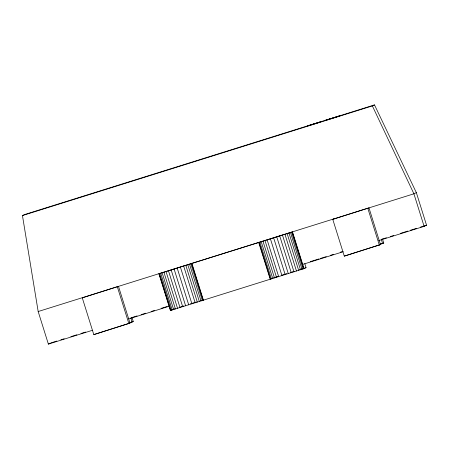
<?xml version="1.0" encoding="UTF-8"?>
<svg xmlns="http://www.w3.org/2000/svg" width="449" height="449" viewBox="0 0 449 449"><rect width="100%" height="100%" fill="white"/><g stroke="black" fill="none" stroke-linecap="round" stroke-linejoin="round"><path stroke-width="0.67" d="M92.505 330.273L48.38 344.102L38.176 311.533L22.45 215.565L24.583 214.549L374.5 104.898L416.346 192.632L426.55 225.202L424.114 226.363L378.653 240.608M22.45 215.565L372.367 105.919L374.5 104.898M82.29 297.872L118.485 286.344L129.997 323.089L93.802 334.612L82.29 297.872L83.413 297.333M48.38 344.102L50.209 343.227M332.776 219.381L368.971 207.853L380.483 244.593L344.293 256.121L332.776 219.381L333.904 218.843M93.802 334.612L129.997 323.089M129.486 322.898L133.258 321.529L132 317.522M416.346 192.632L413.911 193.8L38.176 311.533M170.418 310.5L304.012 268.637L292.495 231.897L158.907 273.761L170.418 310.5L172.472 309.524M304.012 268.637L306.061 267.66L304.809 263.653M344.293 256.121L380.483 244.593M379.31 244.61L383.743 243.038L382.486 239.031M173.134 309.31L175.127 308.682M180.442 307.009L183.764 305.96M190.41 303.866L196.393 301.981M200.377 300.723L202.37 300.095M319.935 122.083L307.745 125.872L320.311 121.903M324.644 120.545L341.145 115.404L324.251 120.73M50.816 342.941L56.832 341.055M60.845 339.798L64.19 338.748M70.875 336.655L76.891 334.769M80.904 333.512L85.585 332.041M131.046 317.797L137.063 315.911M141.076 314.654L145.751 313.189M151.1 311.511L154.445 310.467M161.129 308.373L167.146 306.487M310.22 261.655L318.913 258.927M320.249 258.512L326.266 256.626M330.279 255.369L333.618 254.319M340.303 252.226L342.312 251.597M381.757 239.238L386.437 237.768M390.445 236.511L393.79 235.467M400.474 233.368L407.832 231.067M410.504 230.225L416.52 228.339M420.533 227.087L426.55 225.202M128.61 318.964L169.391 306.184M303.103 264.281L343.216 251.715M129.946 322.567L133.258 321.529M379.775 244.284L383.743 243.038M273.385 277.836L278.049 276.382M282.051 275.136L286.72 273.682M290.722 272.436L294.056 271.398M299.393 269.737L302.727 268.698M304.731 268.075L306.061 267.66M372.367 105.919L413.911 193.8L424.114 226.363M381.364 239.57L382.621 243.577M367.843 208.392L379.36 245.132M292.243 231.981L303.76 268.727M291.569 232.2L303.081 268.94M290.481 232.548L301.992 269.288M288.993 233.02L300.51 269.759M287.141 233.603L298.658 270.349M284.952 234.294L296.469 271.039M282.466 235.08L293.977 271.819M279.721 235.944L291.233 272.683M276.764 236.87L288.28 273.615M273.649 237.852L285.166 274.592M270.427 238.862L281.944 275.602M267.155 239.889L278.672 276.629M264.994 240.563L276.505 277.308M262.968 241.203L274.485 277.942M261.223 241.753L272.739 278.492M259.876 242.174L271.392 278.919M259.017 242.449L270.534 279.188M258.708 242.55L270.225 279.289M191.914 263.479L203.425 300.224M191.656 263.557L203.167 300.297M190.842 263.81L202.359 300.549M189.534 264.214L201.051 300.953M187.822 264.747L199.334 301.492M185.819 265.376L197.33 302.115M183.663 266.049L195.175 302.794M180.391 267.076L191.908 303.816M177.187 268.075L188.703 304.82M174.1 269.046L185.611 305.786M171.176 269.956L182.687 306.695M168.47 270.803L179.987 307.543M166.035 271.561L177.546 308.3M163.902 272.223L175.419 308.963M162.111 272.779L173.628 309.518M160.697 273.216L172.214 309.956M159.681 273.531L171.198 310.27M159.081 273.71L170.592 310.45M130.878 318.06L132.129 322.068M117.357 286.883L128.874 323.622"/></g></svg>
